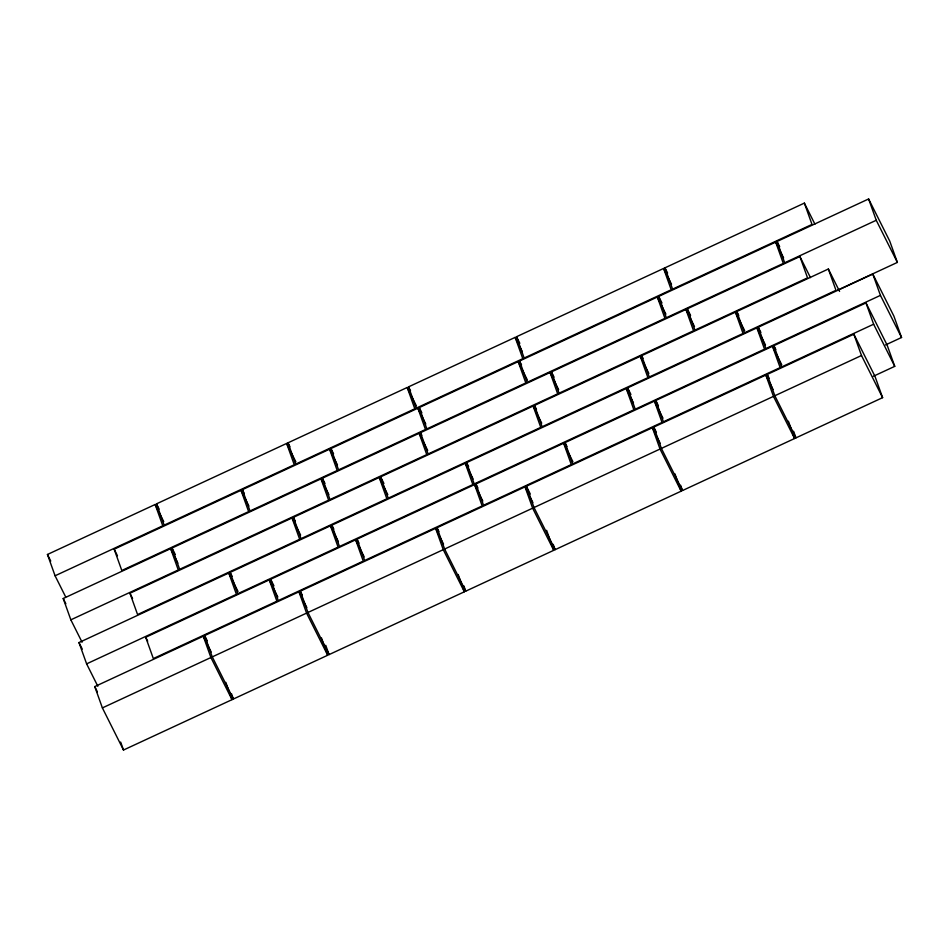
<?xml version="1.0" encoding="UTF-8"?>
<svg xmlns="http://www.w3.org/2000/svg" width="949" height="949" viewBox="0 0 949 949"><rect width="100%" height="100%" fill="white"/><g stroke="black" fill="none" stroke-linecap="round" stroke-linejoin="round"><path stroke-width="1.42" d="M65.635 596.85L55.078 575.782L47.45 554.477L155.15 504.488L163.726 521.594M286.634 443.444L294.261 464.761L164.153 525.153L156.514 503.848L286.634 443.444L295.874 461.878M407.18 387.489L414.808 408.794L295.625 464.12L287.998 442.815L407.18 387.489L416.421 405.923M515.153 337.369L522.792 358.675L416.184 408.165L408.544 386.86L515.153 337.369L522.413 351.854M663.588 268.46L671.216 289.777L524.156 358.046L516.529 336.729L663.588 268.46L671.512 284.261M804.361 203.11L812 224.427L672.58 289.137L664.952 267.832L804.361 203.11L814.918 224.178M55.078 575.782L162.777 525.793L155.15 504.488M241.01 490.313L248.638 511.618L121.804 570.491L114.165 549.186L241.01 490.313L248.923 506.114M329.576 449.197L337.203 470.502L250.002 510.977L242.375 489.672L329.576 449.197L337.488 464.998M417.868 408.212L425.496 429.517L338.568 469.874L330.94 448.557L417.868 408.212L425.781 424.013M518.19 361.64L525.817 382.945L426.86 428.889L419.233 407.572L518.19 361.64L527.419 380.075M657.325 297.049L664.952 318.366L527.181 382.317L519.554 361.011L657.325 297.049L665.901 314.166M775.689 242.114L783.316 263.419L666.317 317.725L658.689 296.42L775.689 242.114L783.601 257.903M868.62 198.97L876.247 220.275L784.681 262.778L777.053 241.473L868.62 198.97L889.735 241.093L897.374 262.41L837.647 290.133M82.065 642.212L70.843 619.827L63.215 598.511L170.642 548.652L177.902 563.137M320.987 478.854L328.615 500.17L179.646 569.317L172.018 548.012L320.987 478.854L328.912 494.654M419.126 433.302L426.753 454.607L329.991 499.53L322.352 478.225L419.126 433.302L427.702 450.419M550.064 372.518L557.692 393.835L428.118 453.978L420.49 432.673L550.064 372.518L558.641 389.636M685.913 309.457L693.541 330.762L559.056 393.194L551.428 371.889L685.913 309.457L694.49 326.575M799.9 256.538L807.54 277.855L694.917 330.133L687.278 308.828L799.9 256.538L810.458 277.606M70.843 619.827L178.27 569.958L170.642 548.652M292.031 517.976L299.67 539.281L137.569 614.537L129.942 593.22L292.031 517.976L300.619 535.094M379.232 477.501L386.86 498.806L301.035 538.652L293.407 517.347L379.232 477.501L387.809 494.619M533.136 406.053L540.764 427.37L388.236 498.178L380.596 476.861L533.136 406.053L541.713 423.171M640.29 356.314L647.918 377.631L542.128 426.73L534.501 405.425L640.29 356.314L648.867 373.432M735.416 312.162L743.043 333.467L649.282 376.99L641.654 355.685L735.416 312.162L744.657 330.596M828.358 269.018L835.986 290.323L744.407 332.838L736.78 311.521L828.358 269.018L839.568 291.402M97.83 686.246L86.62 663.861L78.981 642.556L228.78 573.018L238.021 591.452M330.466 525.817L338.105 547.122L237.784 593.694L230.156 572.389L330.466 525.817L338.39 541.618M465.235 463.254L472.863 484.571L339.469 546.494L331.842 525.177L465.235 463.254L473.148 479.055M482.804 501.048L474.227 483.931L466.6 462.626L626.233 388.521L633.493 403.005M756.899 327.868L764.526 349.173L635.237 409.197L627.609 387.88L756.899 327.868L765.475 344.985M872.807 274.059L880.435 295.376L765.902 348.544L758.263 327.227L872.807 274.059L893.922 316.195L901.55 337.5L885.571 344.926M86.62 663.861L236.408 594.323L228.78 573.018M474.227 483.931L633.873 409.826L626.233 388.521M269.255 579.91L276.894 601.215L153.335 658.57L145.707 637.265L269.255 579.91L277.843 597.028M355.638 539.815L363.265 561.12L278.259 600.587L270.631 579.27L355.638 539.815L364.214 556.921M357.002 539.174L474.547 484.607L482.175 505.924L364.641 560.479L357.002 539.174L358.983 543.125M563.659 443.242L571.286 464.559L483.539 505.283L475.912 483.978L563.659 443.242L572.899 461.677M654.419 401.119L662.046 422.424L572.662 463.919L565.023 442.614L654.419 401.119L662.995 418.236M772.498 346.302L780.137 367.607L663.41 421.795L655.783 400.478L772.498 346.302L781.739 364.736M865.986 302.909L873.626 324.214L781.501 366.978L773.874 345.661L865.986 302.909L887.101 345.033L894.741 366.35L873.377 376.267M225.826 682.343L232.019 699.662L123.5 750.03L102.385 707.907L94.758 686.59L203.276 636.221L211.2 652.022M321.497 637.93L327.69 655.249L233.383 699.022L212.268 656.886L204.64 635.581L298.947 591.808L306.871 607.609M458.177 574.489L464.369 591.796L329.066 654.608L307.951 612.485L300.311 591.168L435.627 528.356L443.539 544.157M546.6 530.325L553.753 550.313L465.734 591.168L444.618 549.032L436.991 527.727L525.011 486.861L532.935 502.662M674.941 473.859L681.145 491.179L555.129 549.673L534.014 507.537L526.375 486.232L652.39 427.738L660.314 443.539M788.382 421.202L794.586 438.521L682.509 490.538L661.394 448.414L653.766 427.097L765.831 375.069L773.091 389.553M767.207 374.44L853.851 334.214L874.978 376.35L882.606 397.655L795.95 437.88L774.835 395.745L767.207 374.44L769.188 378.39M102.385 707.907L210.903 657.527L203.276 636.221M212.268 656.886L306.574 613.113L298.947 591.808M307.951 612.485L443.254 549.673L435.627 528.356M444.618 549.032L532.638 508.178L525.011 486.861M534.014 507.537L660.029 449.043L652.39 427.738M661.394 448.414L773.471 396.385L765.831 375.069M774.835 395.745L861.49 355.519L853.851 334.214M876.247 220.275L897.374 262.41M880.435 295.376L901.55 337.5M873.626 324.214L894.741 366.35M861.49 355.519L882.606 397.655M777.053 241.473L779.687 246.74M773.874 345.661L775.855 349.612M758.263 327.227L760.908 332.494M736.78 311.521L738.761 315.471M773.471 396.385L794.586 438.521M687.278 308.828L690.587 315.412M664.952 267.832L667.598 273.098M658.689 296.42L661.987 303.004M641.654 355.685L642.971 358.319M655.783 400.478L658.416 405.745M653.766 427.097L656.4 432.364M660.029 449.043L681.145 491.179M627.609 387.88L630.907 394.464M551.428 371.889L554.062 377.156M516.529 336.729L519.827 343.313M565.023 442.614L567.004 446.564M519.554 361.011L521.535 364.95M534.501 405.425L536.482 409.375M526.375 486.232L530.337 494.132M532.638 508.178L553.753 550.313M466.6 462.626L468.581 466.576M475.912 483.978L477.893 487.928M419.233 407.572L421.866 412.839M408.544 386.86L410.526 390.798M420.49 432.673L421.807 435.306M436.991 527.727L438.972 531.677M443.254 549.673L464.369 591.796M380.596 476.861L383.906 483.444M330.94 448.557L333.573 453.824M322.352 478.225L324.997 483.492M331.842 525.177L333.823 529.127M287.998 442.815L289.979 446.765M293.407 517.347L295.376 521.298M300.311 591.168L302.292 595.118M306.574 613.113L327.69 655.249M242.375 489.672L244.356 493.622M270.631 579.27L273.929 585.853M230.156 572.389L232.125 576.328M156.514 503.848L159.159 509.115M172.018 548.012L175.316 554.596M204.64 635.581L207.285 640.848M210.903 657.527L232.019 699.662M114.165 549.186L117.462 555.77M129.942 593.22L132.575 598.487M145.707 637.265L147.688 641.216M47.45 554.477L50.748 561.061M63.215 598.511L65.861 603.778M78.981 642.556L82.29 649.14M94.758 686.59L97.391 691.857M793.566 431.226L795.95 437.88M680.599 485.212L682.509 490.538M553.22 544.346L555.129 549.673M463.836 585.841L465.734 591.168M325.721 645.284L329.066 654.608M231.485 693.695L233.383 699.022M120.642 742.047L123.5 750.03"/></g></svg>
